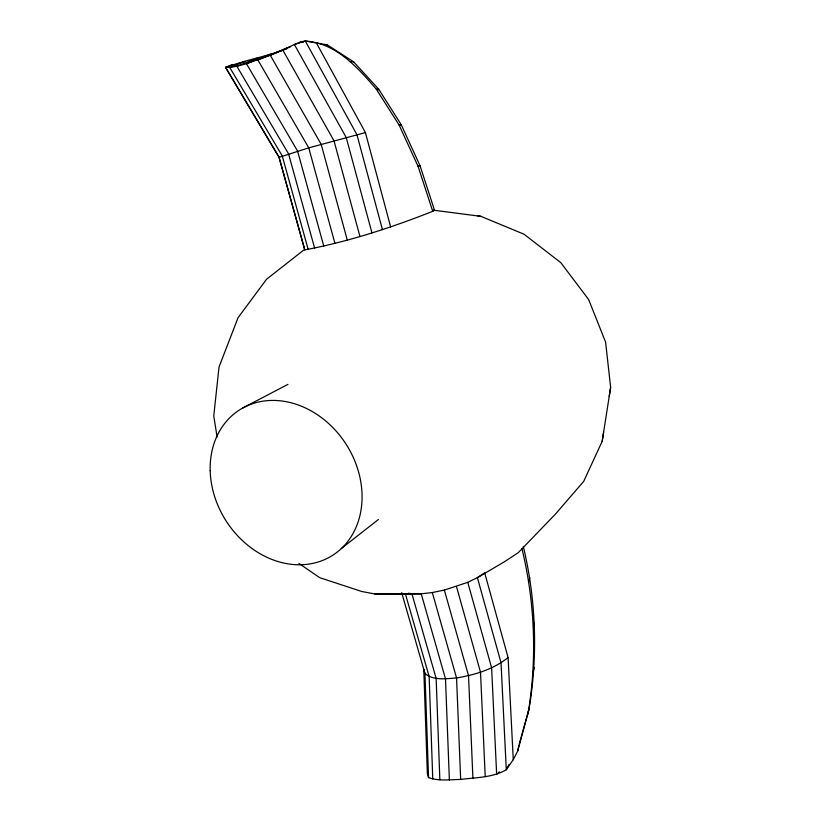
<?xml version="1.0" encoding="UTF-8"?>
<svg xmlns="http://www.w3.org/2000/svg" width="821" height="821" viewBox="0 0 821 821"><rect width="100%" height="100%" fill="white"/><g stroke="black" fill="none" stroke-linecap="round" stroke-linejoin="round"><path stroke-width="1.23" d="M428.541 777.59L424.95 673.497L423.78 669.505L427.351 773.598L428.541 777.59C438.794 781.264 450.011 779.663 460.663 779.427C476.026 777.436 492.538 777.754 506.29 769.739L513.258 759.651L517.692 751.092L529.011 709.128C538.042 655.22 536.031 599.587 523.295 546.437M527.975 714.178C537.221 659.253 535.005 602.583 521.92 548.469M298.926 563.422L319.738 577.686L361.712 591.479L374.704 593.942L421.224 593.819L432.308 592.536L444.356 590.063L467.775 582.335L477.401 577.645L504.248 561.882L518.267 552.677L555.407 514.131L583.69 481.393L602.193 441.267L603.63 431.908M609.233 396.461L610.639 387.286L605.59 342.1L588.636 299.542L560.825 262.679L524.044 234.231L480.911 216.344L433.303 210.166L434.545 210.33L420.044 165.75L401.192 124.638L378.727 89.232L353.656 61.873L327.24 44.868L305.299 41.05L300.958 41.748L270.253 55.223L246.464 63.71L236.869 66.285L229.736 67.496L225.518 67.291L279.048 157.355L304.786 249.892C348.617 241.661 391.299 227.643 432.739 211.325L434.545 210.33M602.193 441.267L610.639 387.286M517.692 751.092L518.841 745.601M533.219 672.019L534.194 667.401M533.434 627.028L534.399 622.811M528.806 581.463L529.802 577.625M519.18 744.39L529.011 709.128M509.143 764.259L506.29 769.739L501.026 662.773L477.401 577.645L484.688 572.873L508.086 657.529L513.258 759.651M377.906 90.115L378.727 89.232L376.357 89.253C357.73 67.568 335.779 42.856 305.299 41.05L294.318 44.396L346.226 137.497L371.964 232.928M499.332 771.822L496.654 774.367L491.615 667.791L467.775 582.335M304.612 249.379L266.589 279.222L238.069 317.676L219.033 366.966L213.758 415.98L217.103 436.988M341.31 548.572L378.419 519.498M508.086 657.529C493.472 669.382 474.836 674.872 456.558 677.951C446.121 678.669 433.601 680.866 424.95 673.497L401.674 592.618M299.183 42.887L300.958 41.748L303.421 42.169M400.196 125.192L401.192 124.638L399.057 124.946L376.357 89.253M242.575 408.099L287.935 384.372M225.549 67.579C245.592 59.738 267.348 56.659 287.329 48.285M287.36 48.367L270.253 55.223L321.185 144.332L347.262 239.978M270.427 54.145L246.464 63.71L297.592 151.105L323.761 246.074M290.624 46.735L282.711 49.907L334.003 140.791L359.937 236.438M281.582 50.44L257.866 59.933L308.747 147.852L334.896 243.273M258.02 57.881L236.869 66.285L288.551 153.835L314.648 248.199M245.14 61.401L229.736 67.496L282.229 155.867L308.193 249.502M232.579 64.51L225.518 67.291L279.007 157.057L304.786 249.892M399.057 124.946L418.094 166.386L420.044 165.75L418.915 165.955M390.663 227.007L365.417 132.581L308.747 147.852L279.048 157.355M374.704 593.942L421.224 593.819L445.495 678.875L449.374 779.95M350.988 61.647L353.656 61.873M477.791 215.944L480.911 216.344M324.254 44.478L327.24 44.868M408.468 593.193L411.916 593.819L436.146 678.382L439.851 779.796M305.299 41.05L356.95 134.695L382.463 229.706M316.495 43.133L365.417 132.581M418.094 166.386L432.739 211.325M405.369 593.778L429.147 676.535L432.759 778.985M432.308 592.536L456.558 677.951L460.663 779.427M444.356 590.063L468.524 675.673L472.917 778.257M456.486 586.574L480.501 672.204L485.221 776.533M210.186 470.577A86.328 71.211 57.2 0 0 325.906 559.019A86.328 71.211 57.2 0 0 322.253 418.207A86.328 71.211 57.2 0 0 210.186 470.577"/></g></svg>
